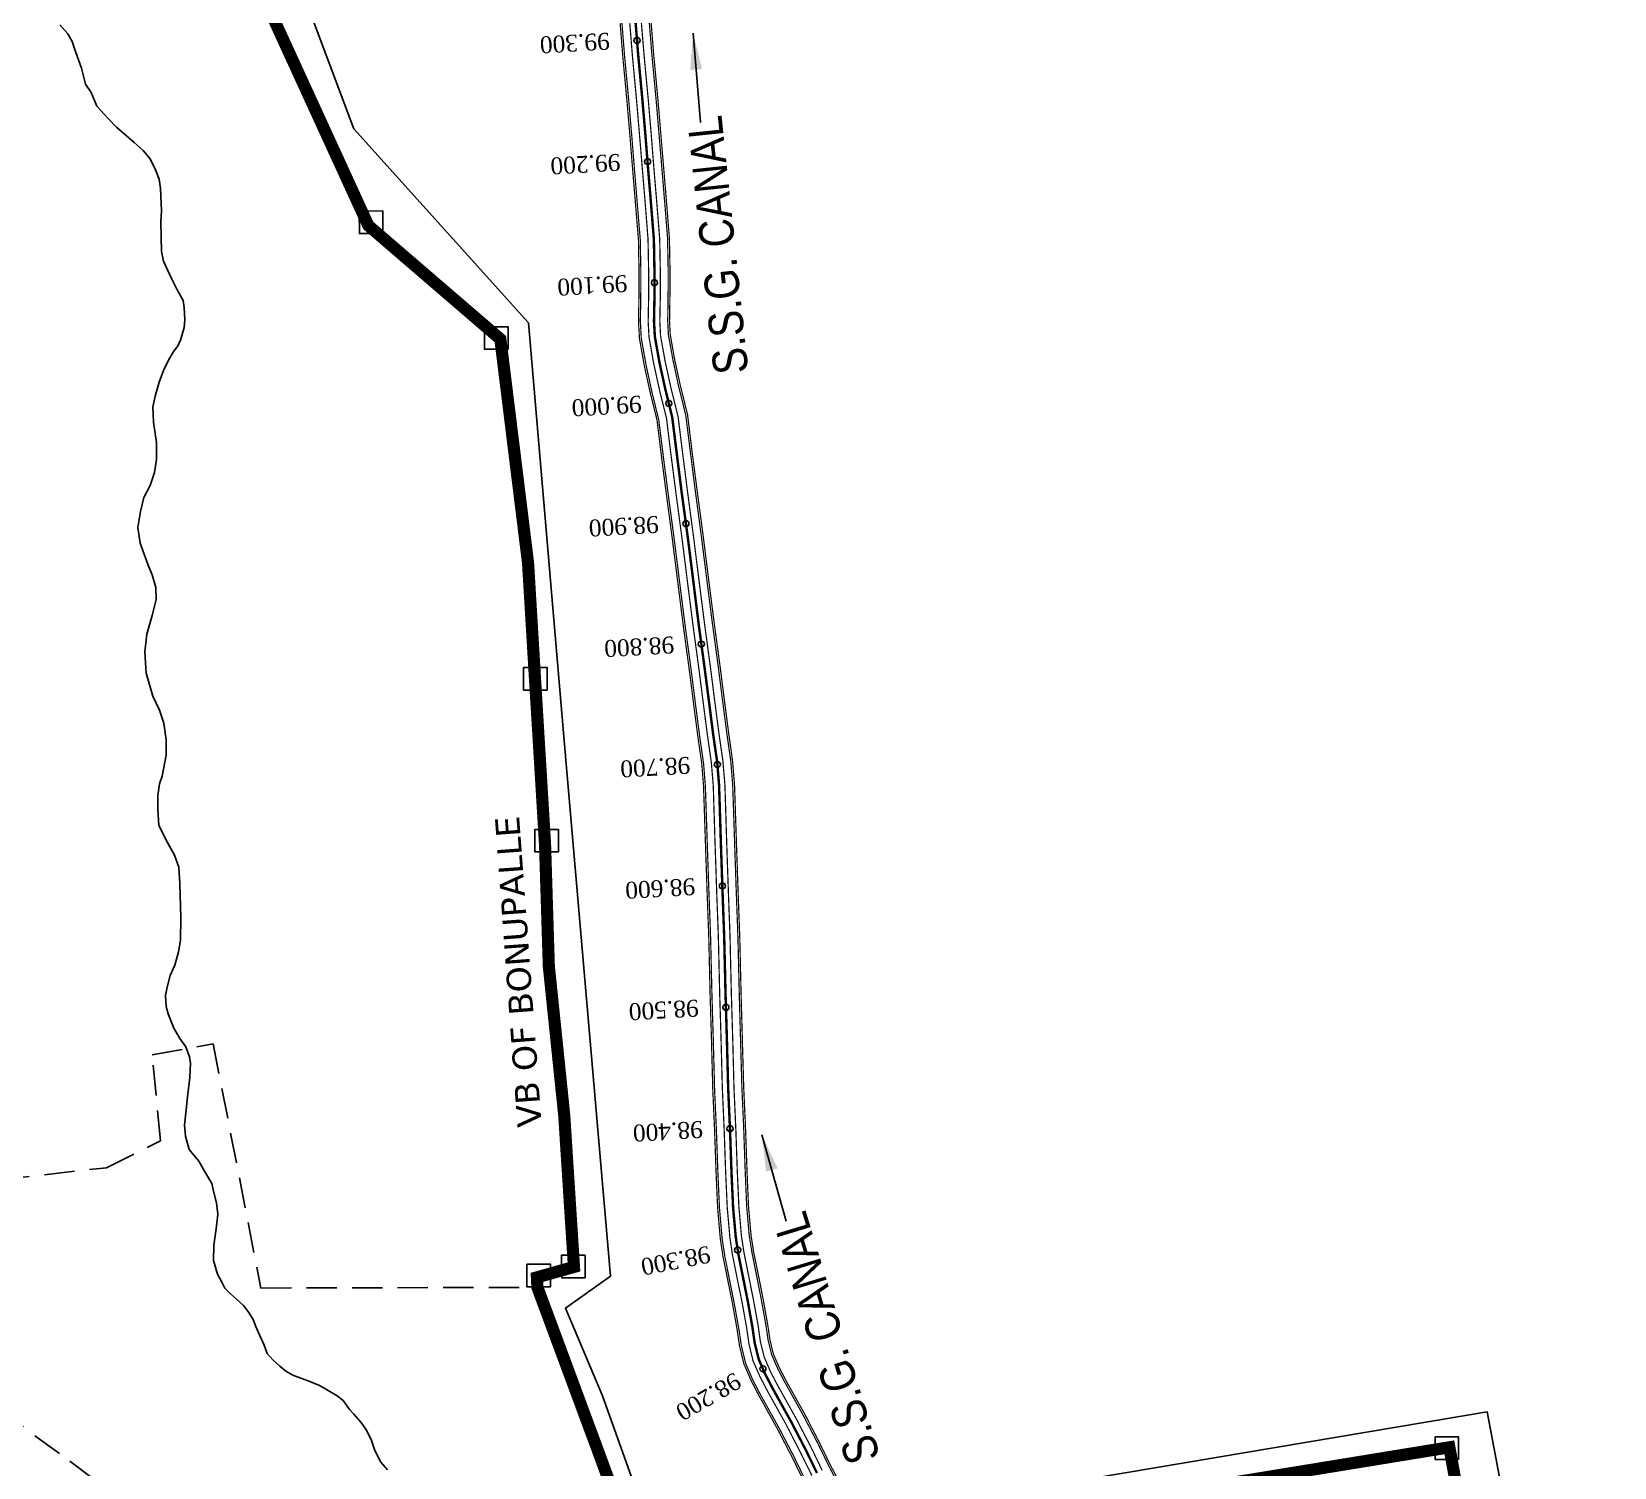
# Model space of a CAD drawing. Header units: inches. Extents: x 360616 to 379062, y 1506291 to 1520405.
# Drawn here: x 369164 to 370468, y 1511157 to 1512339 of the extents above; entities that cross this region are included whole.
import ezdxf

# ---------------------------------------------------------------- set-up
doc = ezdxf.new("R2010")
doc.units = ezdxf.units.IN
doc.header["$MEASUREMENT"] = 0
doc.header["$PDMODE"] = 32
doc.header["$PDSIZE"] = 5
for name, pattern in [('ACAD_ISO02W100', [15, 12, -3]), ('ACAD_ISO03W100', [30, 12, -18]), ('BORDER', [1.75, 0.5, -0.25, 0.5, -0.25, 0, -0.25]), ('DASHED', [0.75, 0.5, -0.25])]:
    doc.linetypes.add(name, pattern=pattern)
for name, color, linetype in [('bed with', 5, 'Continuous'), ('cahnige', 7, 'Continuous'), ('CARTTRACK', 30, 'ACAD_ISO02W100'), ('laying', 4, 'Continuous'), ('lining', 4, 'Continuous'), ('Steems', 4, 'Continuous'), ('stons', 1, 'Continuous'), ('TITLEBLOCK', 7, 'Continuous'), ('top of bund', 1, 'Continuous'), ('V', 6, 'Continuous'), ('ZSTU', 7, 'Continuous'), ('ZTEXT', 7, 'Continuous')]:
    doc.layers.add(name, color=color, linetype=linetype)
doc.layers.add('ROAD', color=1, linetype='Continuous', lineweight=25)
doc.layers.add('VILL_BOUNDARY', color=6, linetype='BORDER', lineweight=30)
doc.styles.add('5mm', font='TIMES.TTF', dxfattribs={"height": 3})
doc.styles.add('ARIALN', font='ARIALN.TTF')
doc.styles.get("Standard").update_dxf_attribs({"font": 'verdana.TTF'})
doc.dimstyles.get("Standard").update_dxf_attribs({"dimtxt": 0.18, "dimasz": 0.18, "dimexe": 0.18, "dimexo": 0.0625, "dimgap": 0.09, "dimtad": 0, "dimtih": 1, "dimtoh": 1, "dimdec": 4, "dimzin": 0, "dimdsep": 46, "dimtxsty": 'Standard', "dimcen": 0.09, "dimadec": 0, "dimazin": 0, "dimtfac": 1, "dimtdec": 4, "dimtofl": 0, "dimtmove": 0, "dimatfit": 3, "dimfxl": 0, "dimtolj": 1, "dimtzin": 0, "dimarcsym": 0})

msp = doc.modelspace()

# ---------------------------------------------------------------- linework, layer by layer
at = {"layer": 'bed with', "const_width": 1}
for points in [[(369806.9, 1511150.4), (369797.7, 1511169.1), (369785.6, 1511192.6), (369770.4, 1511219.9), (369764.3, 1511231.6), (369758.5, 1511244.7), (369755.1, 1511258.7), (369753.2, 1511272), (369749.4, 1511293.2), (369746.1, 1511309.2), (369741.5, 1511332.2), (369739.4, 1511346.3), (369737.2, 1511371.2), (369735.9, 1511400.3), (369734.7, 1511434.7), (369733.2, 1511468.5), (369732.1, 1511510.4), (369731, 1511546.7), (369729.9, 1511593.8), (369728.6, 1511629), (369727.2, 1511670), (369725.7, 1511718.4), (369724.1, 1511737.7), (369721, 1511759.2), (369717.4, 1511786.9, -0.000101), (369717.4, 1511786.9), (369713.8, 1511815.2), (369709.2, 1511849), (369704.9, 1511882.7), (369699.9, 1511922.4), (369694.9, 1511959.9), (369690.8, 1511991.5), (369687.2, 1512020.8), (369681.7, 1512042.9), (369676.7, 1512065.7), (369672.8, 1512087.6), (369672.1, 1512100.6), (369672.5, 1512121.3), (369672.5, 1512141.2), (369672, 1512168.1), (369669.8, 1512196.2), (369667.4, 1512225.1), (369665.1, 1512252.6), (369662.6, 1512282), (369659.1, 1512319.4), (369656.8, 1512348.2)], [(369815.4, 1511154.7), (369806.3, 1511173.5), (369794.1, 1511197.1), (369778.8, 1511224.5), (369772.9, 1511235.8), (369767.7, 1511247.8), (369764.5, 1511260.5), (369762.7, 1511273.6), (369758.8, 1511295), (369755.6, 1511311.1), (369751, 1511333.9), (369748.9, 1511347.5), (369746.8, 1511371.8), (369745.5, 1511400.6), (369744.3, 1511435), (369742.8, 1511468.8), (369741.7, 1511510.6), (369740.6, 1511547), (369739.5, 1511594.1), (369738.2, 1511629.4), (369736.8, 1511670.3), (369735.3, 1511719), (369733.6, 1511738.8), (369730.5, 1511760.5), (369726.9, 1511788.1), (369723.3, 1511816.4), (369718.7, 1511850.2), (369714.4, 1511883.9, 0.000126), (369714.4, 1511883.9), (369709.4, 1511923.7), (369704.4, 1511961.2), (369700.4, 1511992.7), (369696.7, 1512022.5), (369691, 1512045.1), (369686.1, 1512067.6), (369682.3, 1512088.7), (369681.7, 1512100.7), (369682.1, 1512121.2), (369682.1, 1512141.2), (369681.6, 1512168.6), (369679.3, 1512197), (369676.9, 1512225.9), (369674.7, 1512253.4), (369672.2, 1512282.9), (369668.7, 1512320.2), (369666.3, 1512349)]]:
    msp.add_lwpolyline(points, format="xyb", dxfattribs=at)
at = {"layer": 'laying', "color": 6, "linetype": 'ByBlock'}
for p in [(369662.9, 1512331.9), (369671.6, 1512232.2), (369677.3, 1512132.4), (369689.1, 1512033.1), (369703.2, 1511934.1), (369715.9, 1511834.9), (369729.1, 1511735.8), (369733.2, 1511635.9), (369736.1, 1511535.9), (369739.5, 1511436), (369745.8, 1511336.2), (369766.6, 1511238.3)]:
    msp.add_point(p, dxfattribs=at)
at = {"layer": 'lining', "const_width": 1}
for points in [[(369801.1, 1511147.5), (369792, 1511166.3), (369779.9, 1511189.5), (369764.7, 1511216.8), (369758.4, 1511228.8), (369752.4, 1511242.6), (369748.8, 1511257.5), (369746.8, 1511271), (369743, 1511292), (369739.8, 1511307.9), (369735.2, 1511331.1), (369733, 1511345.6), (369730.8, 1511370.8), (369729.5, 1511400), (369728.3, 1511434.4), (369726.8, 1511468.3), (369725.7, 1511510.2), (369724.6, 1511546.6), (369723.5, 1511593.6), (369722.2, 1511628.8), (369720.8, 1511669.7), (369719.2, 1511718), (369717.7, 1511736.9), (369714.6, 1511758.4), (369711, 1511786, -0.000101), (369711, 1511786.1), (369707.4, 1511814.3), (369702.8, 1511848.1), (369698.5, 1511881.9), (369693.5, 1511921.6), (369688.5, 1511959.1), (369684.4, 1511990.7), (369680.8, 1512019.6), (369675.4, 1512041.5), (369670.4, 1512064.5), (369666.4, 1512086.9), (369665.7, 1512100.5), (369666, 1512121.4), (369666.1, 1512141.1), (369665.6, 1512167.8), (369663.3, 1512195.7), (369660.9, 1512224.6), (369658.7, 1512252.1), (369656.2, 1512281.5), (369652.7, 1512318.8), (369650.4, 1512347.6)], [(369832.3, 1511136.6), (369821.2, 1511157.6), (369812.1, 1511176.3), (369799.7, 1511200.2), (369784.5, 1511227.5), (369778.7, 1511238.6), (369773.8, 1511249.9), (369770.9, 1511261.7), (369769, 1511274.6), (369765.1, 1511296.2), (369761.9, 1511312.4), (369757.4, 1511335), (369755.3, 1511348.2), (369753.2, 1511372.3), (369752, 1511400.9), (369750.8, 1511435.3), (369749.3, 1511469.1), (369748.1, 1511510.8), (369747.1, 1511547.2), (369746, 1511594.3), (369744.7, 1511629.6), (369743.3, 1511670.5), (369741.7, 1511719.3), (369740, 1511739.5), (369736.9, 1511761.4), (369733.3, 1511788.9), (369729.7, 1511817.3), (369725.1, 1511851.1), (369720.8, 1511884.7, 0.000126), (369720.8, 1511884.7), (369715.8, 1511924.5), (369710.8, 1511962), (369706.8, 1511993.5), (369703, 1512023.7), (369697.3, 1512046.6), (369692.5, 1512068.9), (369688.8, 1512089.4), (369688.2, 1512100.8), (369688.5, 1512121.2), (369688.6, 1512141.3), (369688.1, 1512168.9), (369685.8, 1512197.6), (369683.4, 1512226.4), (369681.1, 1512253.9), (369678.6, 1512283.5), (369675.1, 1512320.8), (369672.8, 1512349.6)]]:
    msp.add_lwpolyline(points, format="xyb", dxfattribs=at)
at = {"layer": 'ROAD', "color": 30, "linetype": 'DASHED', "ltscale": 50}
msp.add_lwpolyline([(369570.5, 1510810.5), (369538.6, 1510854.2), (369536.1, 1510878.4), (369472, 1510947.9), (369336.1, 1511057.4), (369187.5, 1511168.7), (369157.5, 1511190.2), (369123.4, 1511238.5), (369110.1, 1511263.9), (369068.3, 1511261), (369052.4, 1511356), (369140.9, 1511365.2), (369137.7, 1511393.9), (369226.1, 1511403.9), (369270.5, 1511426), (369263.7, 1511496.9), (369313.9, 1511505.9), (369353.3, 1511304.8), (369580.9, 1511305.4)], dxfattribs=at)
at = {"layer": 'Steems'}
msp.add_lwpolyline([(369187.8, 1512344.8), (369194.2, 1512337.2), (369197.9, 1512331), (369200.7, 1512322.7), (369205.6, 1512309.2), (369208.8, 1512296), (369213.6, 1512289.1), (369218, 1512277.9), (369227.1, 1512268), (369234.3, 1512260.5), (369248.9, 1512248), (369256.2, 1512241.3), (369262, 1512234.3), (369266.5, 1512225.3), (369269.5, 1512217.6), (369270.5, 1512210.1), (369271.5, 1512191.5), (369270.9, 1512182.5), (369271, 1512169.9), (369271.5, 1512158.2), (369272.9, 1512150.3), (369279.7, 1512135.9), (369284.1, 1512127), (369289.2, 1512117.9), (369290.1, 1512112.1), (369290.6, 1512102), (369290.1, 1512095.5), (369287, 1512085.2), (369284.7, 1512080.5), (369281.1, 1512075.4), (369277.3, 1512069.1), (369272.9, 1512060.2), (369269.4, 1512050.6), (369266.2, 1512039), (369264.2, 1512029.9), (369264.7, 1512017.5), (369267.4, 1512001), (369267.4, 1511987), (369265.5, 1511976.2), (369262, 1511965.4), (369256.9, 1511955.5), (369254, 1511944.1), (369252, 1511931), (369253.9, 1511917.9), (369260.4, 1511899.8), (369263.8, 1511891.9), (369266.8, 1511881.5), (369267, 1511871.7), (369263.7, 1511858.4), (369259.3, 1511843.2), (369257.6, 1511828.6), (369258.7, 1511811), (369264.3, 1511792), (369269.8, 1511780.6), (369273.3, 1511769.9), (369275.1, 1511756.2), (369275.3, 1511743.6), (369271.9, 1511726.2), (369269.8, 1511719.8), (369268.3, 1511710.2), (369268.5, 1511698.9), (369269.2, 1511686), (369275.3, 1511673.4), (369282.2, 1511661.2), (369285.6, 1511651.4), (369286.6, 1511637.8), (369287.3, 1511609.7), (369286.9, 1511591.2), (369285.4, 1511581.7), (369282.3, 1511570.6), (369278.5, 1511562.2), (369276, 1511552.4), (369274.8, 1511545.7), (369275.2, 1511536.5), (369277, 1511530.5), (369281.6, 1511518.7), (369286.6, 1511510.3), (369291.4, 1511503.5), (369294.4, 1511495.2), (369295.2, 1511490), (369294.6, 1511478.2), (369292.8, 1511462.2), (369291.6, 1511451.5), (369290.2, 1511438.8), (369291.2, 1511429.9), (369294.2, 1511418.8), (369302.2, 1511409.3), (369306.9, 1511401), (369312.7, 1511390.8), (369314.3, 1511384.6), (369316.7, 1511374.9), (369317.8, 1511365.7), (369316.4, 1511353.6), (369314.5, 1511340), (369314.3, 1511327.5), (369317.6, 1511316.2), (369320.7, 1511310.1), (369323.6, 1511304.8), (369328.1, 1511300.1), (369333.2, 1511295.7), (369338.8, 1511290.5), (369343.3, 1511284.7), (369347, 1511278.4), (369348.7, 1511273.6), (369353.3, 1511263.7), (369356, 1511257.8), (369358.5, 1511250.9), (369363.4, 1511245.4), (369368.8, 1511240.4), (369373.8, 1511236.4), (369379.6, 1511233.1), (369386.1, 1511230.7), (369392.1, 1511228.4), (369401.5, 1511224.7), (369407.3, 1511221.3), (369416.1, 1511216), (369420.9, 1511212.1), (369426.3, 1511204.9), (369429.8, 1511201.1), (369435.4, 1511194.4), (369440.2, 1511187.8), (369444.4, 1511179.4), (369447.1, 1511171), (369452.1, 1511161.5), (369457.4, 1511155.2)], dxfattribs=at)
at = {"layer": 'stons'}
for points in [[(369435.5, 1512191.4), (369453.6, 1512191.5), (369453.6, 1512172.9), (369434.3, 1512172.9), (369434.2, 1512191.5), (369435.5, 1512191.4)], [(369538.5, 1512096.1), (369556.7, 1512096.2), (369556.7, 1512077.6), (369537.3, 1512077.6), (369537.3, 1512096.2), (369538.5, 1512096.1)], [(369570.7, 1511815.6), (369588.9, 1511815.7), (369588.9, 1511797.1), (369569.5, 1511797.1), (369569.5, 1511815.7), (369570.7, 1511815.6)], [(369580, 1511682.3), (369598.2, 1511682.4), (369598.2, 1511663.8), (369578.8, 1511663.8), (369578.8, 1511682.4), (369580, 1511682.3)], [(369573.5, 1511324.4), (369591.7, 1511324.4), (369591.7, 1511305.9), (369572.3, 1511305.8), (369572.3, 1511324.4), (369573.5, 1511324.4)], [(369602.1, 1511331.8), (369620.2, 1511331.8), (369620.2, 1511313.3), (369600.9, 1511313.2), (369600.8, 1511331.9), (369602.1, 1511331.8)], [(370321.2, 1511182.3), (370339.4, 1511182.3), (370339.4, 1511163.7), (370320, 1511163.7), (370320, 1511182.3), (370321.2, 1511182.3)]]:
    msp.add_lwpolyline(points, dxfattribs=at)
at = {"layer": 'top of bund', "const_width": 1}
for points in [[(369799.8, 1511146.8), (369790.6, 1511165.6), (369778.6, 1511188.8), (369763.4, 1511216.1), (369757.1, 1511228.2), (369751, 1511242.2), (369747.3, 1511257.2), (369745.3, 1511270.8), (369741.6, 1511291.7), (369738.4, 1511307.6), (369733.7, 1511330.8), (369731.5, 1511345.4), (369729.3, 1511370.7), (369728, 1511399.9), (369726.8, 1511434.4), (369725.3, 1511468.2), (369724.2, 1511510.1), (369723.1, 1511546.5), (369722, 1511593.6), (369720.7, 1511628.7), (369719.3, 1511669.7), (369717.7, 1511718), (369716.2, 1511736.8), (369713.1, 1511758.2), (369709.5, 1511785.9, -0.000101), (369709.5, 1511785.9), (369705.9, 1511814.1), (369701.3, 1511847.9), (369697, 1511881.7), (369692, 1511921.4), (369687, 1511958.9), (369682.9, 1511990.5), (369679.4, 1512019.3), (369674, 1512041.1), (369668.9, 1512064.2), (369664.9, 1512086.7), (369664.2, 1512100.4), (369664.5, 1512121.4), (369664.6, 1512141.1), (369664.1, 1512167.7), (369661.8, 1512195.6), (369659.4, 1512224.5), (369657.2, 1512252), (369654.7, 1512281.3), (369651.2, 1512318.7), (369648.9, 1512347.5)], [(369833.6, 1511137.4), (369822.5, 1511158.3), (369813.4, 1511177), (369801.1, 1511200.9), (369785.8, 1511228.2), (369780.1, 1511239.2), (369775.2, 1511250.4), (369772.4, 1511262), (369770.5, 1511274.8), (369766.6, 1511296.5), (369763.4, 1511312.7), (369758.8, 1511335.2), (369756.8, 1511348.4), (369754.7, 1511372.4), (369753.5, 1511401), (369752.3, 1511435.4), (369750.8, 1511469.1), (369749.6, 1511510.9), (369748.6, 1511547.2), (369747.5, 1511594.4), (369746.2, 1511629.6), (369744.8, 1511670.5), (369743.2, 1511719.4), (369741.5, 1511739.6), (369738.4, 1511761.6), (369734.8, 1511789.1), (369731.2, 1511817.5), (369726.6, 1511851.3), (369722.3, 1511884.9, 0.000126), (369722.3, 1511884.9), (369717.3, 1511924.7), (369712.3, 1511962.2), (369708.2, 1511993.7), (369704.5, 1512024), (369698.8, 1512046.9), (369693.9, 1512069.2), (369690.3, 1512089.6), (369689.7, 1512100.9), (369690, 1512121.2), (369690.1, 1512141.3), (369689.6, 1512169), (369687.3, 1512197.7), (369684.9, 1512226.5), (369682.6, 1512254.1), (369680.1, 1512283.6), (369676.6, 1512320.9), (369674.3, 1512349.7)]]:
    msp.add_lwpolyline(points, format="xyb", dxfattribs=at)
at = {"layer": 'V', "color": 6}
msp.add_lwpolyline([(369811.1, 1511152.5, 2, 2, 0), (369802, 1511171.3, 2, 2, 0), (369789.8, 1511194.8, 2, 2, 0), (369774.6, 1511222.2, 2, 2, 0), (369768.6, 1511233.7, 2, 2, 0), (369763.1, 1511246.3, 2, 2, 0), (369759.8, 1511259.6, 2, 2, 0), (369757.9, 1511272.8, 2, 2, 0), (369754.1, 1511294.1, 2, 2, 0), (369750.9, 1511310.2, 2, 2, 0), (369746.3, 1511333, 2, 2, 0), (369744.2, 1511346.9, 2, 2, 0), (369742, 1511371.5, 2, 2, 0), (369740.7, 1511400.4, 2, 2, 0), (369739.5, 1511434.9, 2, 2, 0), (369738, 1511468.7, 2, 2, 0), (369736.9, 1511510.5, 2, 2, 0), (369735.8, 1511546.9, 2, 2, 0), (369734.7, 1511594, 2, 2, 0), (369733.4, 1511629.2, 2, 2, 0), (369732, 1511670.1, 2, 2, 0), (369730.5, 1511718.7, 2, 2, 0), (369728.9, 1511738.2, 2, 2, 0), (369725.7, 1511759.9, 2, 2, 0), (369722.2, 1511787.5, 2, 2, 0), (369718.5, 1511815.8, 2, 2, 0), (369713.9, 1511849.6, 2, 2, 0), (369709.7, 1511883.3, 2, 2, 0), (369704.7, 1511923, 2, 2, 0), (369699.6, 1511960.5, 2, 2, 0), (369695.6, 1511992.1, 2, 2, 0), (369691.9, 1512021.7, 2, 2, 0), (369686.4, 1512044, 2, 2, 0), (369681.4, 1512066.7, 2, 2, 0), (369677.6, 1512088.2, 2, 2, 0), (369676.9, 1512100.7, 2, 2, 0), (369677.3, 1512121.3, 2, 2, 0), (369677.3, 1512141.2, 2, 2, 0), (369676.8, 1512168.3, 2, 2, 0), (369674.5, 1512196.6, 2, 2, 0), (369672.1, 1512225.5, 2, 2, 0), (369669.9, 1512253, 2, 2, 0), (369667.4, 1512282.5, 2, 2, 0), (369663.9, 1512319.8, 2, 2, 0), (369661.6, 1512348.6, 2, 2, 0)], format="xyseb", dxfattribs=at)
at = {"layer": 'VILL_BOUNDARY', "linetype": 'ACAD_ISO03W100', "lineweight": -2, "ltscale": 3, "const_width": 10}
for points in [[(369364, 1512349), (369441.7, 1512179.5), (369550.4, 1512086), (369573.2, 1511901.7), (369579.1, 1511803.3), (369587.2, 1511670), (369590.3, 1511569.8), (369603, 1511446.9), (369611, 1511322.2), (369580.5, 1511313.6), (369580.9, 1511305.4), (369628.6, 1511176.7), (369663.9, 1511081)], [(369886.6, 1511101), (370331.8, 1511173.7), (370344.9, 1511101.7)]]:
    msp.add_lwpolyline(points, dxfattribs=at)
at = {"layer": 'ZSTU', "color": 3}
msp.add_lwpolyline([(369763.5, 1510403.6), (369850.8, 1510438.2), (369963.2, 1510493.2), (370004.4, 1510508.9), (370199.9, 1510570.9), (370467.6, 1510648.7), (370363, 1511202.8), (369791.1, 1511106.6), (369676.3, 1511099.3), (369634.6, 1511216.2), (369604.1, 1511288.3), (369641.1, 1511314.5), (369603.1, 1511752.4), (369573.7, 1512099.5), (369429.8, 1512259.1), (369332, 1512519.8)], dxfattribs=at)

# ---------------------------------------------------------------- texts
at = {"layer": 'cahnige', "char_height": 13.88, "width": 8058.679, "attachment_point": 1, "style": '5mm'}
for s, insert, rotation in [('99.300', (369640.9, 1512324.4), 183.2291), ('99.200', (369649.6, 1512224.7), 183.2291), ('99.100', (369655.3, 1512124.9), 183.2291), ('99.000', (369667.1, 1512025.6), 183.2291), ('98.900', (369681.2, 1511926.6), 183.2291), ('98.800', (369693.9, 1511827.4), 183.2291), ('98.700', (369707.1, 1511728.3), 183.2291), ('98.600', (369711.2, 1511628.4), 183.2291), ('98.500', (369714.1, 1511528.4), 183.2291), ('98.400', (369717.5, 1511428.5), 183.2291), ('98.300', (369724.4, 1511326), 190.9476), ('98.200', (369750.2, 1511223.8), 210.1138)]:
    msp.add_mtext(s, dxfattribs=dict(at, insert=insert, rotation=rotation))
at = {"layer": 'TITLEBLOCK', "color": 1, "extrusion": (-0.004802, -0.000300682, 0.999988), "style": 'ARIALN'}
msp.add_text('S.S.G. CANAL', height=28.407, rotation=95.9829, dxfattribs=at).set_placement((369750.4, 1512058.2, -2230.1))
at = {"layer": 'TITLEBLOCK', "color": 1, "extrusion": (-0.004658, -0.001205, 0.999988), "style": 'ARIALN'}
msp.add_text('S.S.G. CANAL', height=28.407, rotation=106.9059, dxfattribs=at).set_placement((369859.4, 1511162.4, -3543.8))
at = {"layer": 'ZTEXT', "color": 5, "ltscale": 2}
msp.add_text('VB OF BONUPALLE', height=20, rotation=94.1792, dxfattribs=at).set_placement((369584.5, 1511438))

# ---------------------------------------------------------------- leaders
at = {"layer": 'CARTTRACK', "color": 1, "linetype": 'ByBlock'}
for points in [[(369709.1, 1512337.8), (369715.3, 1512264.2)], [(369765.8, 1511430.9), (369785.8, 1511359.8)]]:
    msp.add_leader(points, dimstyle='Standard', override={"dimasz": 30, "dimgap": 0.09, "dimtad": 0}, dxfattribs=at)

doc.saveas('drawing.dxf')
